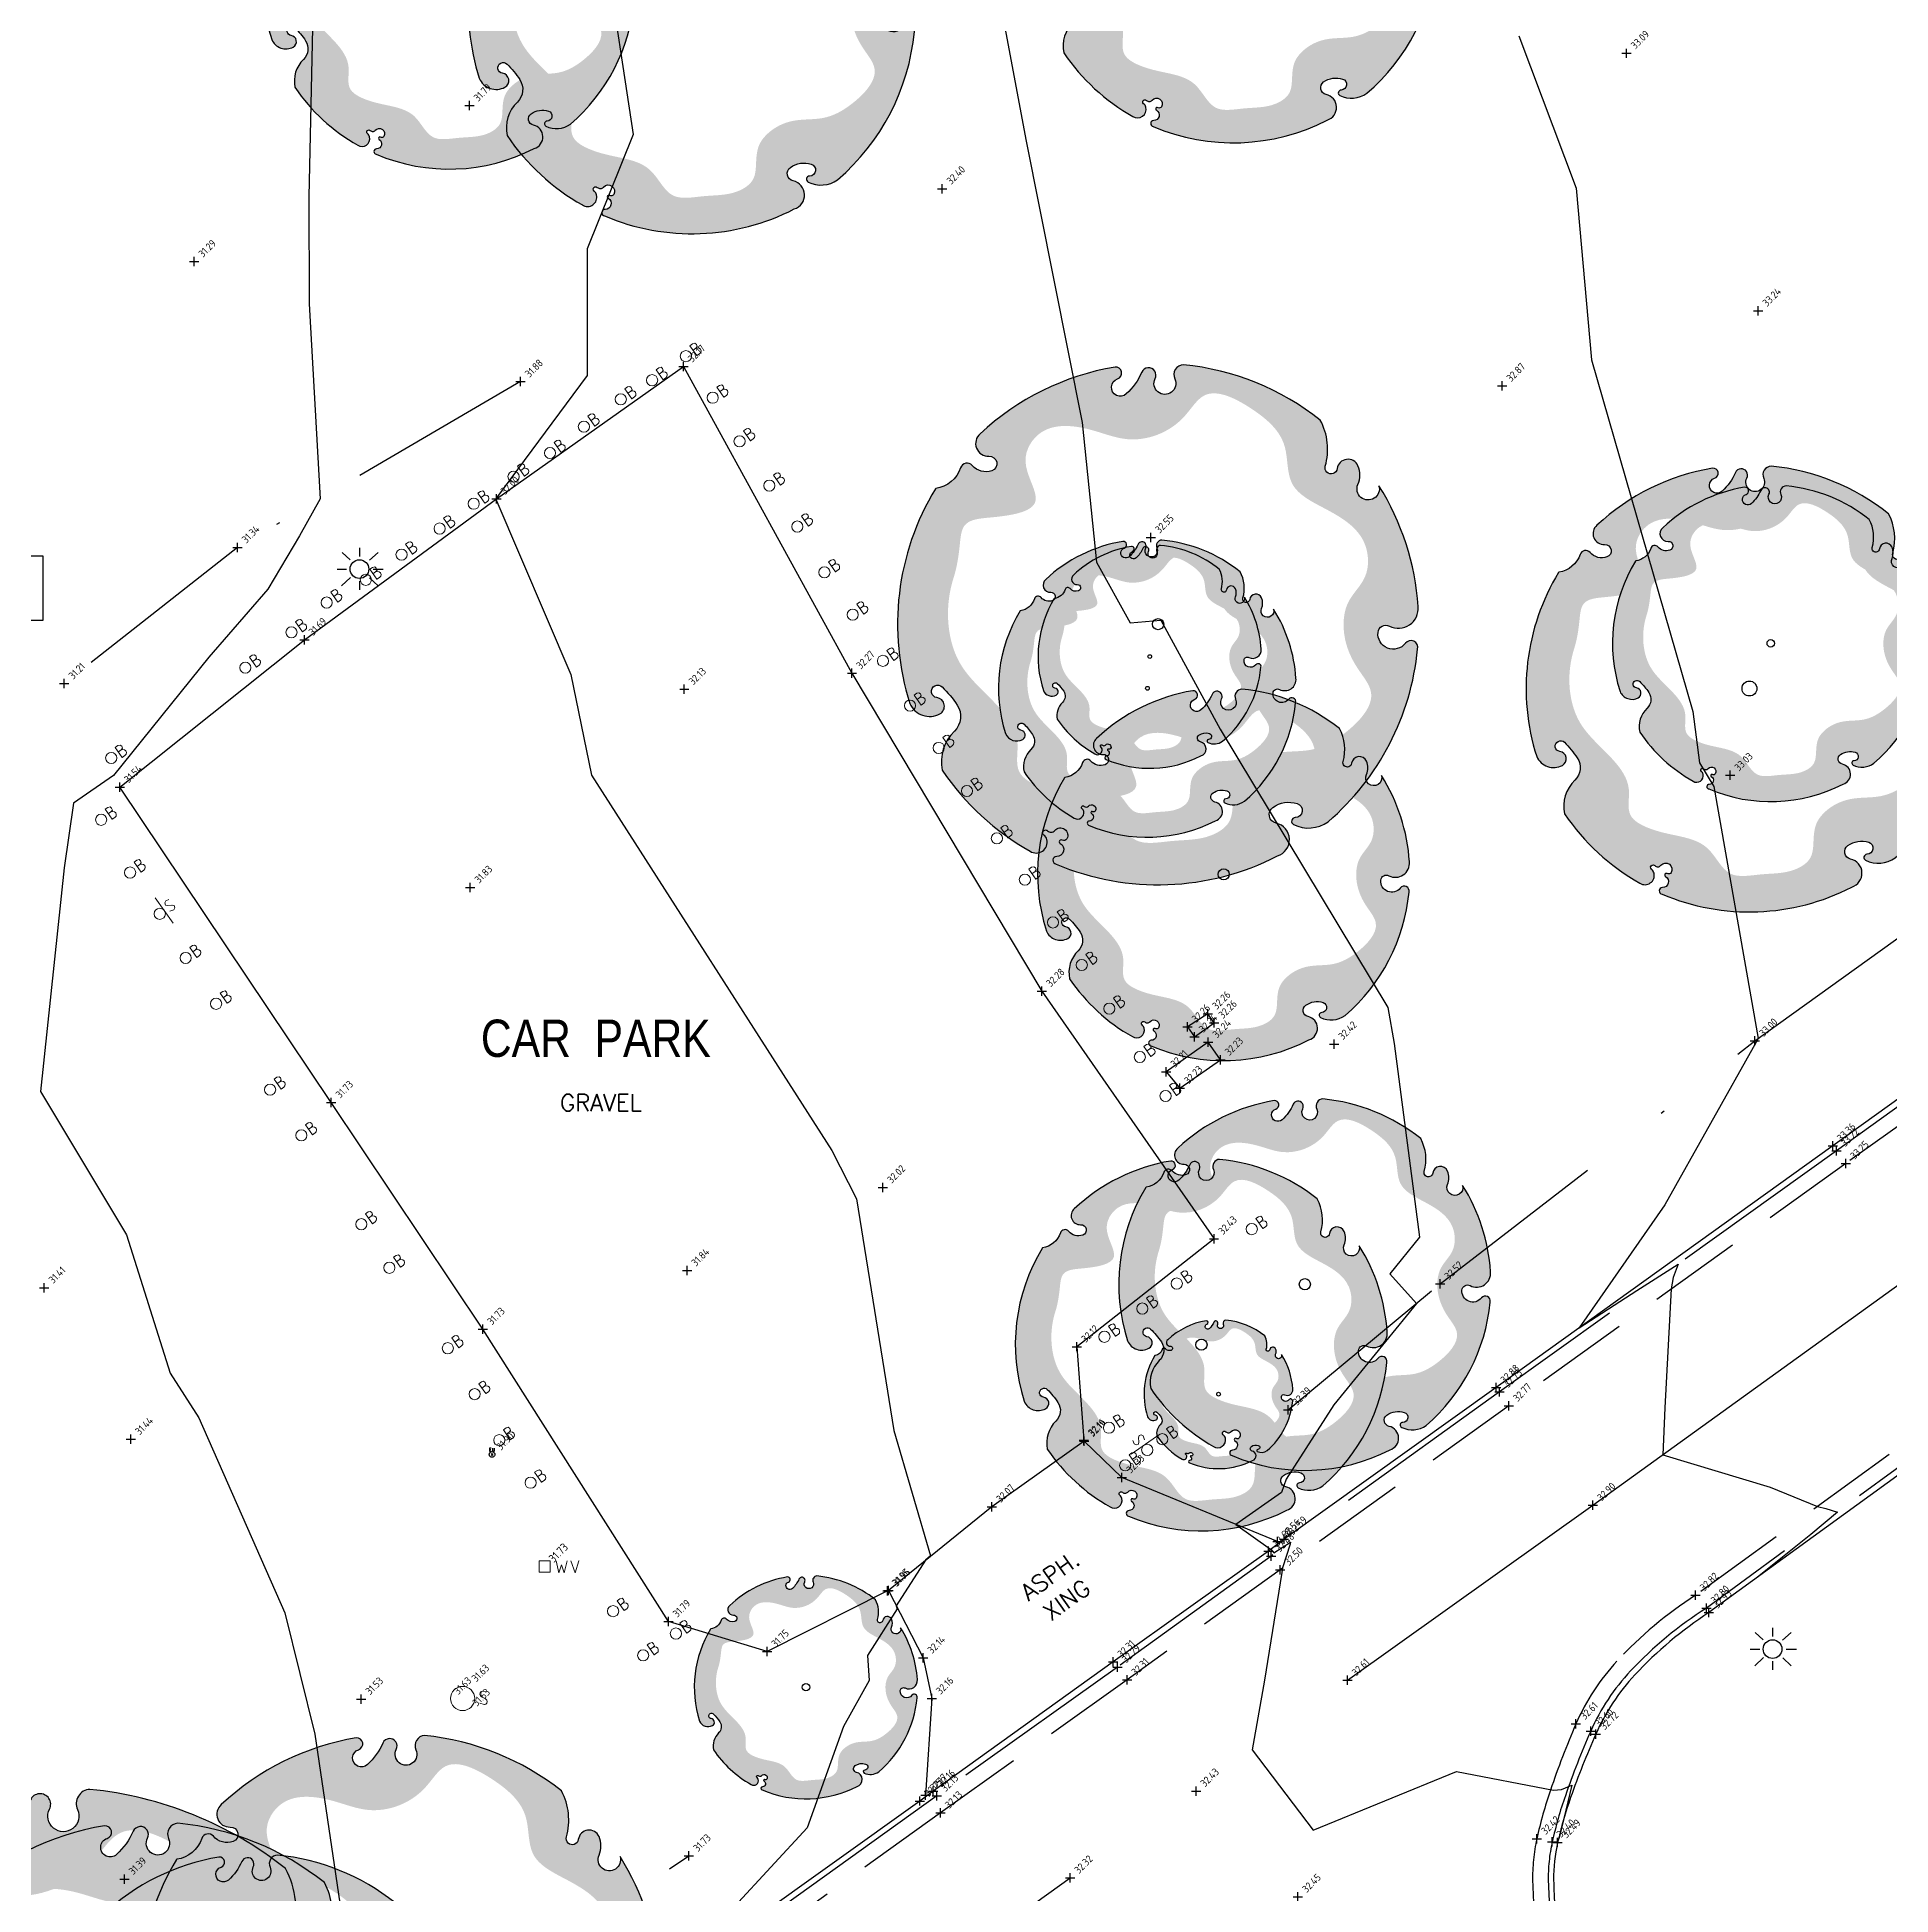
# Model space of a CAD drawing. Header units: metres. Extents: x 245957 to 247358, y 7418632 to 7419642.
# Drawn here: x 246671.4 to 246721.19, y 7418806.32 to 7418856.21 of the extents above; entities that cross this region are included whole.
import ezdxf
from ezdxf.enums import TextEntityAlignment as Align

# ---------------------------------------------------------------- set-up
doc = ezdxf.new("R2010")
doc.units = ezdxf.units.M
for name, pattern in [('DASHDOT', [10, 5, -2.5, 0, -2.5]), ('DASHED', [0.75, 0.5, -0.25]), ('HIDDEN', [0.375, 0.25, -0.125])]:
    doc.linetypes.add(name, pattern=pattern)
for name, color, linetype in [('-TEXT', 7, 'Continuous'), ('017_NAIL-L', 8, 'Continuous'), ('103_TOE_OF_BATTER', 37, 'DASHDOT'), ('103_TOE_OF_BATTER-L', 37, 'DASHDOT'), ('103_TOE_OF_BATTER-S', 37, 'DASHDOT'), ('104_EXISTING_SURFACE-L', 35, 'Continuous'), ('104_EXISTING_SURFACE-S', 35, 'Continuous'), ('201_SINGLE_TREE-H', 63, 'Continuous'), ('201_SINGLE_TREE-S', 96, 'Continuous'), ('403_EDGE_OF_BITUMEN', 8, 'Continuous'), ('403_EDGE_OF_BITUMEN-L', 8, 'Continuous'), ('403_EDGE_OF_BITUMEN-S', 8, 'Continuous'), ('405_EDGE_FORMATION', 33, 'Continuous'), ('405_EDGE_FORMATION-L', 33, 'Continuous'), ('405_EDGE_FORMATION-S', 33, 'Continuous'), ('408_BACK_OF_KERB', 10, 'Continuous'), ('408_BACK_OF_KERB-L', 10, 'Continuous'), ('408_BACK_OF_KERB-S', 10, 'Continuous'), ('418_LANE_LINE_SOLID', 53, 'Continuous'), ('418_LANE_LINE_SOLID-L', 53, 'Continuous'), ('418_LANE_LINE_SOLID-S', 53, 'Continuous'), ('EX-BOLLARD_(SLS)', 89, 'Continuous'), ('EX-TRAFFIC_SIGN_(SLS)', 89, 'Continuous'), ('EX-UG STORMWATER (DBYD)', 15, 'DRAINAGE_LINE'), ('Surface_Contours_Major', 4, 'Continuous'), ('Surface_Contours_Minor', 253, 'Continuous')]:
    doc.layers.add(name, color=color, linetype=linetype)
for name, color, linetype, true_color in [('406_LIP_OF_KERB', 7, 'HIDDEN', 0xff4100), ('406_LIP_OF_KERB-L', 7, 'HIDDEN', 0xff4100), ('406_LIP_OF_KERB-S', 7, 'HIDDEN', 0xff4100), ('407_INVERT_OF_KERB', 7, 'DASHED', 0xff4100), ('407_INVERT_OF_KERB-L', 7, 'DASHED', 0xff4100), ('407_INVERT_OF_KERB-S', 7, 'DASHED', 0xff4100), ('715_ELEC_UNCLASSIFY-L', 7, 'Continuous', 0xffa500), ('715_ELEC_UNCLASSIFY-S', 7, 'Continuous', 0xffa500), ('741_SEWER_PIT-L', 7, 'Continuous', 0xfffd66), ('751_WATER_STOP_VALVE-L', 7, 'Continuous', 0x0041ff), ('762_UNCLASSIFIED_PIT', 7, 'Continuous', 0xff64ac), ('762_UNCLASSIFIED_PIT-L', 7, 'Continuous', 0xff64ac), ('762_UNCLASSIFIED_PIT-S', 7, 'Continuous', 0xff64ac), ('EX-LIGHT_(SLS)', 7, 'Continuous', 0xffa500), ('EX-SEWER_PIT_(SLS)', 7, 'Continuous', 0xfffd66), ('EX-WATER_VALVE_(SLS)', 7, 'Continuous', 0x0041ff)]:
    doc.layers.add(name, color=color, linetype=linetype, true_color=true_color)
doc.styles.add('BOLD', font='ARIALN.TTF')
doc.styles.add('ISO', font='iso.shx')
doc.styles.add('ISO2.5', font='isocp.shx', dxfattribs={"height": 2.5})
doc.styles.get("Standard").update_dxf_attribs({"font": 'SIMPLEX.shx'})
doc.linetypes.add('DRAINAGE_LINE', pattern='A,3,-0.2,["D",Standard,S=0.18,R=0,X=-0.1,Y=-0.09],-0.1', length=3.3)

# ---------------------------------------------------------------- blocks, each defined once
blk = doc.blocks.new('SP')
at = {"color": 0, "linetype": 'Continuous', "lineweight": 13}
for p, q in [((0.15, 0.423), (0.15, -0.406)), ((0.28, 0.165), (0.263, 0.104)), ((0.263, 0.104), (0.302, 0.059)), ((0.335, 0.192), (0.28, 0.165)), ((0.302, 0.059), (0.401, 0.004)), ((0.424, 0.176), (0.335, 0.192)), ((0.401, 0.004), (0.407, 0.004)), ((0.44, -0.04), (0.401, 0.004)), ((0.401, 0.004), (0.407, 0.004)), ((0.263, -0.096), (0.368, -0.129)), ((0.368, -0.129), (0.424, -0.101)), ((0.368, -0.129), (0.374, -0.129)), ((0.424, -0.101), (0.44, -0.04))]:
    blk.add_line(p, q, dxfattribs=at)
blk.add_circle((0, 0), 0.15, dxfattribs=at)
blk = doc.blocks.new('BOLR')
at = {"color": 0, "linetype": 'Continuous', "lineweight": 13}
for p, q in [((0.339, 0.168), (0.251, 0.168)), ((0.251, 0.168), (0.251, -0.159)), ((0.339, 0.024), (0.251, 0.024)), ((0.251, 0.024), (0.256, 0.024)), ((0.395, 0.146), (0.339, 0.168)), ((0.339, 0.024), (0.395, 0.04)), ((0.384, 0.007), (0.339, 0.024)), ((0.417, -0.026), (0.384, 0.007)), ((0.411, 0.096), (0.395, 0.146)), ((0.395, 0.04), (0.411, 0.096)), ((0.251, -0.159), (0.339, -0.159)), ((0.251, -0.159), (0.256, -0.159)), ((0.339, -0.159), (0.384, -0.148)), ((0.384, -0.148), (0.417, -0.115)), ((0.433, -0.07), (0.417, -0.026)), ((0.417, -0.115), (0.433, -0.07))]:
    blk.add_line(p, q, dxfattribs=at)
blk.add_circle((0, 0), 0.15, dxfattribs=at)
blk = doc.blocks.new('715_1')
at = {"color": 0, "linetype": 'Continuous'}
for p, q in [((-0.3, 0), (-0.29, 0.08)), ((-0.29, -0.08), (-0.3, 0)), ((-0.29, 0.08), (-0.26, 0.15)), ((-0.142, 0.5), (-0.262, 0.5)), ((-0.26, 0.15), (-0.2, 0.22)), ((-0.1, 0.66), (-0.258, 0.658)), ((-0.258, 0.658), (-0.258, 0.34)), ((-0.258, 0.34), (-0.1, 0.34)), ((-0.2, 0.22), (-0.15, 0.26)), ((-0.15, 0.26), (-0.08, 0.29)), ((-0.1, 0.1), (0, 0)), ((-0.1, -0.1), (0, 0)), ((-0.08, 0.29), (0, 0.3)), ((0, 0.3), (0.08, 0.29)), ((0, 0), (0.1, 0.1)), ((0, 0), (0.1, -0.1)), ((0.06, 0.66), (0.06, 0.38)), ((0.06, 0.38), (0.1, 0.34)), ((0.08, 0.29), (0.15, 0.26)), ((0.1, 0.34), (0.22, 0.34)), ((0.15, 0.26), (0.2, 0.22)), ((0.2, 0.22), (0.26, 0.15)), ((0.22, 0.34), (0.26, 0.38)), ((0.26, 0.38), (0.26, 0.66)), ((0.26, 0.15), (0.29, 0.08)), ((0.29, 0.08), (0.3, 0)), ((0.3, 0), (0.29, -0.08)), ((-0.26, -0.15), (-0.29, -0.08)), ((-0.2, -0.22), (-0.26, -0.15)), ((-0.15, -0.26), (-0.2, -0.22)), ((-0.08, -0.29), (-0.15, -0.26)), ((0, -0.3), (-0.08, -0.29)), ((0.08, -0.29), (0, -0.3)), ((0.15, -0.26), (0.08, -0.29)), ((0.2, -0.22), (0.15, -0.26)), ((0.26, -0.15), (0.2, -0.22)), ((0.29, -0.08), (0.26, -0.15))]:
    blk.add_line(p, q, dxfattribs=at)
blk = doc.blocks.new('CROSS')
at = {"color": 0, "linetype": 'Continuous'}
for p, q in [((-0.5, 0), (0.5, 0)), ((0, -0.5), (0, 0.5))]:
    blk.add_line(p, q, dxfattribs=at)
blk = doc.blocks.new('201T')
at = {"layer": '201_SINGLE_TREE-S'}
blk.add_circle((0, 0), 0.5, dxfattribs=at)
blk = doc.blocks.new('201C')
at = {"layer": '201_SINGLE_TREE-H', "transparency": 33554534}
h = blk.add_hatch(color=256, dxfattribs=at)
h.paths.add_polyline_path([(-0.3717, -0.3344, 0.222926), (0.0196, -0.4996, 0.770799), (0.0439, -0.4417, -0.650302), (0.0511, -0.4116, -0.234737), (0.0964, -0.4247, -0.847312), (0.0816, -0.4475, 0.78443), (0.0732, -0.4583, 0.276934), (0.1352, -0.4813, 0.193599), (0.4309, -0.2536, 0.800435), (0.4144, -0.2337, -0.75216), (0.3757, -0.1925, -0.528914), (0.4006, -0.1909, 0.594112), (0.4663, -0.1804, 0.123805), (0.4962, 0.0616, -1.41759), (0.4607, 0.0811, 0.206906), (0.4758, 0.1133, 0.759729), (0.4374, 0.1252, -1.073307), (0.4187, 0.1392, 0.194379), (0.4474, 0.2231, 0.144612), (0.2544, 0.4304, 0.53339), (0.2277, 0.4128, -1.592592), (0.1939, 0.4293, 1.030038), (0.1758, 0.4513, -0.10361), (0.1314, 0.4262, -1.238487), (0.1282, 0.4593, 0.884725), (0.1336, 0.4818, 0.147549), (-0.1551, 0.4753, 0.71725), (-0.1579, 0.4291, -0.864032), (-0.1646, 0.4015, -0.310704), (-0.1946, 0.4266, 0.58143), (-0.2167, 0.4321, -0.281558), (-0.2766, 0.4162), (-0.2775, 0.4159, 0.217121), (-0.4959, 0.0634), (-0.4959, 0.0634, 0.440011), (-0.4522, 0.021, 0.723973), (-0.4442, 0.0516, -1.384648), (-0.4262, 0.0659, -0.051107), (-0.4149, 0.0223, -0.361502), (-0.441, -0.0208, 0.256822), (-0.4937, -0.0791, 0.116166), (-0.4065, -0.2911, 0.67803), (-0.3682, -0.2843, 0.170035), (-0.3696, -0.274, -1.054701), (-0.3596, -0.2696, 0.431903), (-0.3468, -0.2749, -0.910728), (-0.3329, -0.2993, -0.42046), (-0.3418, -0.2976, 1.007885), (-0.3479, -0.3018, -0.766634), (-0.3646, -0.3216, 0.938602), (-0.3717, -0.3344)])
edge = h.paths.add_edge_path(flags=16)
edge.add_spline(control_points=[(-0.3177, 0.2468), (-0.303, 0.2628), (-0.2856, 0.2893), (-0.256, 0.3411), (-0.1928, 0.3155), (-0.0921, 0.286), (-0.1162, 0.3941), (-0.0359, 0.4462), (0.0392, 0.3985), (0.1028, 0.3299), (0.1957, 0.3214), (0.2784, 0.3804), (0.3442, 0.2961), (0.3785, 0.2147), (0.3303, 0.1307), (0.3915, 0.0592), (0.4378, -0.0139), (0.4055, -0.0919), (0.3459, -0.1091), (0.3102, -0.1666), (0.3057, -0.2282), (0.3286, -0.3091), (0.2408, -0.3447), (0.1647, -0.3496), (0.103, -0.3142), (0.0463, -0.3153), (0.0047, -0.3356), (-0.0139, -0.3682), (-0.0327, -0.4069), (-0.0927, -0.4151), (-0.1463, -0.3868), (-0.23, -0.3665), (-0.2245, -0.2773), (-0.2864, -0.2294), (-0.3344, -0.1941), (-0.3737, -0.1409), (-0.3276, -0.0866), (-0.344, -0.0009), (-0.3866, 0.0828), (-0.3665, 0.1796), (-0.3359, 0.2271), (-0.3177, 0.2468)], knot_values=[0, 0, 0, 0, 0.064972, 0.101243, 0.15652, 0.245586, 0.324463, 0.387907, 0.486094, 0.554514, 0.671826, 0.728629, 0.823661, 0.919885, 0.989953, 1.075257, 1.171704, 1.23593, 1.293575, 1.346478, 1.426142, 1.479146, 1.570817, 1.644481, 1.712561, 1.774901, 1.807, 1.846291, 1.885582, 1.928182, 2.007036, 2.074591, 2.151638, 2.226455, 2.293426, 2.340744, 2.397548, 2.47317, 2.587294, 2.673595, 2.754259, 2.754259, 2.754259, 2.754259], degree=3, periodic=0)
at = {"layer": '201_SINGLE_TREE-S'}
blk.add_lwpolyline([(-0.3717, -0.3344, 0.222926), (0.0196, -0.4996, 0.770799), (0.0439, -0.4417, -0.650302), (0.0511, -0.4116, -0.234737), (0.0964, -0.4247, -0.847312), (0.0816, -0.4475, 0.78443), (0.0732, -0.4583, 0.276934), (0.1352, -0.4813, 0.193599), (0.4309, -0.2536, 0.800435), (0.4144, -0.2337, -0.75216), (0.3757, -0.1925, -0.528914), (0.4006, -0.1909, 0.594112), (0.4663, -0.1804, 0.123805), (0.4962, 0.0616, -1.41759), (0.4607, 0.0811, 0.206906), (0.4758, 0.1133, 0.759729), (0.4374, 0.1252, -1.073307), (0.4187, 0.1392, 0.194379), (0.4474, 0.2231, 0.144612), (0.2544, 0.4304, 0.53339), (0.2277, 0.4128, -1.592592), (0.1939, 0.4293, 1.030038), (0.1758, 0.4513, -0.10361), (0.1314, 0.4262, -1.238487), (0.1282, 0.4593, 0.884725), (0.1336, 0.4818, 0.147549), (-0.1551, 0.4753, 0.71725), (-0.1579, 0.4291, -0.864032), (-0.1646, 0.4015, -0.310704), (-0.1946, 0.4266, 0.58143), (-0.2167, 0.4321, -0.281558), (-0.2766, 0.4162), (-0.2775, 0.4159, 0.217121), (-0.4959, 0.0634), (-0.4959, 0.0634, 0.440011), (-0.4522, 0.021, 0.723973), (-0.4442, 0.0516, -1.384648), (-0.4262, 0.0659, -0.051107), (-0.4149, 0.0223, -0.361502), (-0.441, -0.0208, 0.256822), (-0.4937, -0.0791, 0.116166), (-0.4065, -0.2911, 0.67803), (-0.3682, -0.2843, 0.170035), (-0.3696, -0.274, -1.054701), (-0.3596, -0.2696, 0.431903), (-0.3468, -0.2749, -0.910728), (-0.3329, -0.2993, -0.42046), (-0.3418, -0.2976, 1.007885), (-0.3479, -0.3018, -0.766634), (-0.3646, -0.3216, 0.938602), (-0.3717, -0.3344)], format="xyb", dxfattribs=at)
blk = doc.blocks.new('WV')
at = {"color": 0, "linetype": 'Continuous', "lineweight": 13}
for p, q in [((-0.15, -0.15), (-0.15, 0.15)), ((-0.15, 0.15), (0.15, 0.15)), ((0.15, 0.15), (0.15, -0.15)), ((0.313, 0.154), (0.385, -0.167)), ((0.385, -0.167), (0.457, 0.049)), ((0.457, 0.049), (0.529, -0.167)), ((0.529, -0.167), (0.601, 0.154)), ((0.601, 0.154), (0.607, 0.154)), ((0.707, 0.154), (0.817, -0.167)), ((0.817, -0.167), (0.923, 0.154)), ((0.923, 0.154), (0.928, 0.154)), ((0.15, -0.15), (-0.15, -0.15))]:
    blk.add_line(p, q, dxfattribs=at)
blk = doc.blocks.new('SEWA')
at = {"color": 0, "linetype": 'Continuous', "lineweight": 13}
for p, q in [((0.471, 0.153), (0.46, 0.114)), ((0.46, 0.114), (0.477, 0.07)), ((0.499, 0.186), (0.471, 0.153)), ((0.477, 0.07), (0.504, 0.042)), ((0.543, 0.197), (0.499, 0.186)), ((0.504, 0.042), (0.615, -0.013)), ((0.643, 0.175), (0.543, 0.197)), ((0.46, -0.124), (0.582, -0.163)), ((0.582, -0.163), (0.621, -0.152)), ((0.582, -0.163), (0.587, -0.163)), ((0.615, -0.013), (0.621, -0.013)), ((0.648, -0.041), (0.615, -0.013)), ((0.615, -0.013), (0.621, -0.013)), ((0.621, -0.152), (0.654, -0.124)), ((0.659, -0.08), (0.648, -0.041)), ((0.654, -0.124), (0.659, -0.08))]:
    blk.add_line(p, q, dxfattribs=at)
blk.add_circle((0, 0), 0.325, dxfattribs=at)
blk = doc.blocks.new('GR')
at = {"layer": '-TEXT'}
blk.add_text('GRAVEL', height=0.45, dxfattribs=at).set_placement((0.042, -0.219), align=Align.CENTER)
blk = doc.blocks.new('AX')
at = {"layer": '-TEXT'}
for s, p in [('ASPH.', (-0.01, 0.119)), ('XING', (-0.031, -0.672))]:
    blk.add_text(s, height=0.45, dxfattribs=at).set_placement(p, align=Align.CENTER)
blk = doc.blocks.new('1221')
at = {"layer": 'EX-LIGHT_(SLS)'}
for p, q in [((246717.545, 7418813.371), (246717.762, 7418813.171)), ((246718.013, 7418813.493), (246718.013, 7418813.259)), ((246718.512, 7418813.371), (246718.283, 7418813.162)), ((246717.413, 7418812.924), (246717.667, 7418812.924)), ((246717.773, 7418812.695), (246717.535, 7418812.476)), ((246718.285, 7418812.687), (246718.512, 7418812.476)), ((246718.379, 7418812.924), (246718.654, 7418812.924)), ((246718.013, 7418812.599), (246718.013, 7418812.365))]:
    blk.add_line(p, q, dxfattribs=at)
blk.add_circle((246718.013, 7418812.924), 0.25, dxfattribs=at)

msp = doc.modelspace()

# ---------------------------------------------------------------- linework, layer by layer
at = {"layer": '103_TOE_OF_BATTER'}
for points in [[(246705.005, 7418819.352), (246709.084, 7418822.734), (246717.539, 7418829.261), (246725.78, 7418835.175), (246735.382, 7418841.841), (246743.767, 7418847.613), (246752.213, 7418853.734), (246759.796, 7418859.061), (246768.242, 7418865.278), (246772.377, 7418868.506)], [(246684.388, 7418846.964), (246676.782, 7418842.509), (246672.132, 7418838.856)], [(246551.232, 7418711.778), (246559.03, 7418716.094), (246567.908, 7418722.08), (246576.661, 7418728.452), (246585.422, 7418734.498), (246593.946, 7418740.59), (246597.434, 7418742.946), (246601.287, 7418745.471), (246607.841, 7418750.535), (246615.992, 7418756.199), (246625.601, 7418763.246), (246634.223, 7418769.149), (246642.945, 7418775.443), (246651.209, 7418781.527), (246661.762, 7418788.969), (246662.068, 7418789.398), (246662.464, 7418789.66), (246670.725, 7418795.494), (246679.955, 7418801.462), (246688.91, 7418807.373)]]:
    msp.add_lwpolyline(points, dxfattribs=at)
at = {"layer": '403_EDGE_OF_BITUMEN'}
for p, q in [((246699.521, 7418818.507), (246697.046, 7418816.749)), ((246700.536, 7418817.533), (246699.521, 7418818.507)), ((246704.718, 7418815.811), (246700.536, 7418817.533)), ((246697.046, 7418816.749), (246694.265, 7418814.499)), ((246694.265, 7418814.499), (246695.2, 7418812.689)), ((246695.2, 7418812.689), (246695.429, 7418811.594)), ((246695.429, 7418811.594), (246695.262, 7418808.998))]:
    msp.add_line(p, q, dxfattribs=at)
at = {"layer": '405_EDGE_FORMATION'}
for p, q in [((246683.738, 7418843.817), (246688.763, 7418847.369)), ((246688.763, 7418847.369), (246693.288, 7418839.131)), ((246678.581, 7418840.03), (246683.738, 7418843.817)), ((246673.622, 7418836.072), (246678.581, 7418840.03)), ((246693.288, 7418839.131), (246698.385, 7418830.595)), ((246679.303, 7418827.605), (246673.622, 7418836.072)), ((246698.385, 7418830.595), (246703.011, 7418823.94)), ((246683.377, 7418821.515), (246679.303, 7418827.605)), ((246703.011, 7418823.94), (246699.33, 7418821.046)), ((246688.358, 7418813.665), (246683.377, 7418821.515)), ((246699.33, 7418821.046), (246699.511, 7418818.533)), ((246694.239, 7418814.492), (246691.006, 7418812.861)), ((246691.006, 7418812.861), (246688.358, 7418813.665))]:
    msp.add_line(p, q, dxfattribs=at)
at = {"layer": '406_LIP_OF_KERB', "ltscale": 10}
for p, q in [((246728.229, 7418831.856), (246719.981, 7418825.964)), ((246719.981, 7418825.964), (246710.927, 7418819.458)), ((246724.177, 7418820.353), (246715.943, 7418814.369)), ((246710.927, 7418819.458), (246704.787, 7418815.056)), ((246704.787, 7418815.056), (246700.678, 7418812.101)), ((246700.678, 7418812.101), (246695.667, 7418808.529)), ((246695.667, 7418808.529), (246690.871, 7418805.083))]:
    msp.add_line(p, q, dxfattribs=at)
msp.add_lwpolyline([(246715.943, 7418814.369, 0.062394), (246713.834, 7418812.603, 0.085564), (246712.733, 7418810.917, 0.019818), (246712.047, 7418809.137, 0.027907), (246711.682, 7418807.831, 0.059412), (246711.569, 7418806.693, 0.040384), (246711.739, 7418805.021)], format="xyb", dxfattribs=at)
at = {"layer": '407_INVERT_OF_KERB', "ltscale": 10}
for p, q in [((246727.956, 7418832.207), (246719.731, 7418826.309)), ((246719.731, 7418826.309), (246710.678, 7418819.833)), ((246710.678, 7418819.833), (246704.547, 7418815.422)), ((246724.386, 7418819.995), (246716.236, 7418814.028)), ((246704.547, 7418815.422), (246700.42, 7418812.44)), ((246700.42, 7418812.44), (246695.564, 7418808.981)), ((246695.564, 7418808.981), (246690.633, 7418805.441))]:
    msp.add_line(p, q, dxfattribs=at)
msp.add_lwpolyline([(246716.236, 7418814.028, 0.062094), (246714.2, 7418812.338, 0.084936), (246713.129, 7418810.72, 0.020046), (246712.447, 7418808.988, 0.028971), (246712.095, 7418807.748, 0.059823), (246711.989, 7418806.691, 0.040307), (246712.147, 7418805.126)], format="xyb", dxfattribs=at)
at = {"layer": '408_BACK_OF_KERB'}
for p, q in [((246727.873, 7418832.341), (246719.628, 7418826.442)), ((246719.628, 7418826.442), (246710.589, 7418819.948)), ((246710.589, 7418819.948), (246704.891, 7418815.878)), ((246724.485, 7418819.842), (246716.303, 7418813.905)), ((246704.891, 7418815.878), (246704.475, 7418815.558)), ((246704.475, 7418815.558), (246700.302, 7418812.586)), ((246700.302, 7418812.586), (246695.47, 7418809.11)), ((246695.113, 7418808.845), (246690.53, 7418805.563)), ((246695.47, 7418809.11), (246695.113, 7418808.845))]:
    msp.add_line(p, q, dxfattribs=at)
msp.add_lwpolyline([(246716.303, 7418813.905, 0.060822), (246714.315, 7418812.232, 0.083279), (246713.267, 7418810.643, 0.01949), (246712.589, 7418808.936, 0.028652), (246712.241, 7418807.735, 0.059444), (246712.133, 7418806.722, 0.039655), (246712.274, 7418805.204)], format="xyb", dxfattribs=at)
at = {"layer": '418_LANE_LINE_SOLID'}
for p, q in [((246713.186, 7418816.788), (246721.99, 7418823.133)), ((246706.594, 7418812.087), (246713.186, 7418816.788)), ((246692.707, 7418802.157), (246699.144, 7418806.781))]:
    msp.add_line(p, q, dxfattribs=at)
at = {"layer": '762_UNCLASSIFIED_PIT'}
for p, q in [((246702.846, 7418829.988), (246702.3, 7418829.639)), ((246702.3, 7418829.639), (246702.489, 7418829.365)), ((246702.489, 7418829.365), (246703.015, 7418829.746)), ((246703.015, 7418829.746), (246702.846, 7418829.988)), ((246702.855, 7418829.221), (246701.729, 7418828.431)), ((246703.185, 7418828.753), (246702.855, 7418829.221)), ((246702.094, 7418827.988), (246703.185, 7418828.753)), ((246701.729, 7418828.431), (246702.094, 7418827.988))]:
    msp.add_line(p, q, dxfattribs=at)
at = {"layer": 'EX-UG STORMWATER (DBYD)', "linetype": 'Continuous', "flags": 128}
msp.add_lwpolyline([(246665.038, 7418840.545), (246665.038, 7418842.283), (246671.557, 7418842.287), (246671.557, 7418840.548)], close=True, dxfattribs=at)
at = {"layer": 'Surface_Contours_Major'}
for points, elevation in [([(246686.671, 7418858.494), (246687.409, 7418853.602), (246686.172, 7418850.525), (246686.174, 7418847.13), (246683.744, 7418843.845), (246683.727, 7418843.816), (246683.721, 7418843.805), (246685.737, 7418839.099), (246686.293, 7418836.394), (246692.748, 7418826.313), (246693.407, 7418825.019), (246694.411, 7418818.791), (246695.4, 7418815.426), (246695.266, 7418815.309), (246694.479, 7418814.087), (246694.5, 7418814.006), (246693.705, 7418812.751), (246693.746, 7418812.077), (246693.064, 7418810.85), (246692.085, 7418808.127), (246690.132, 7418806.009)], 32), ([(246711.2, 7418856.251), (246712.736, 7418852.159), (246713.148, 7418847.552), (246715.87, 7418838.102), (246716.052, 7418836.727), (246716.433, 7418836.093), (246717.429, 7418830.442), (246717.626, 7418829.323), (246717.568, 7418829.223), (246715.12, 7418824.857), (246712.82, 7418821.551), (246714.365, 7418822.556), (246715.473, 7418823.263), (246715.344, 7418822.908), (246715.293, 7418822.596), (246715.121, 7418819.401), (246715.063, 7418818.141), (246717.95, 7418817.277), (246719.222, 7418816.752), (246719.443, 7418816.702), (246719.753, 7418816.603), (246719.04, 7418816.004), (246717.608, 7418814.852)], 33)]:
    msp.add_lwpolyline(points, dxfattribs=dict(at, elevation=elevation))
at = {"layer": 'Surface_Contours_Minor'}
for points, elevation in [([(246678.872, 7418859.757), (246678.704, 7418851.934), (246678.709, 7418849.052), (246679.008, 7418843.813), (246678.446, 7418842.823), (246677.597, 7418841.387), (246676.014, 7418839.563), (246673.456, 7418836.384), (246672.382, 7418835.641), (246672.13, 7418833.903), (246671.493, 7418827.899), (246673.799, 7418824.051), (246674.977, 7418820.339), (246675.745, 7418819.132), (246678.053, 7418813.899), (246678.861, 7418810.637), (246679.98, 7418803.072)], 31.5), ([(246697.083, 7418858.159), (246697.954, 7418853.469), (246699.468, 7418845.867), (246699.856, 7418842.118), (246700.763, 7418840.489), (246701.58, 7418840.555), (246703.176, 7418837.632), (246707.677, 7418830.152), (246707.847, 7418829.187), (246708.528, 7418823.991), (246707.736, 7418823.002), (246708.446, 7418822.205), (246706.232, 7418819.483), (246704.945, 7418817.492), (246704.826, 7418817.134), (246703.594, 7418816.275), (246704.525, 7418815.61), (246704.538, 7418815.606), (246704.616, 7418815.513), (246705.069, 7418815.798), (246705.056, 7418815.744), (246704.855, 7418815.105), (246704.834, 7418814.981), (246704.366, 7418812.093), (246704.038, 7418810.216), (246705.674, 7418808.065), (246709.526, 7418809.636), (246712.126, 7418809.134), (246712.344, 7418809.152), (246712.625, 7418809.271), (246712.289, 7418807.896), (246712.267, 7418807.807)], 32.5)]:
    msp.add_lwpolyline(points, dxfattribs=dict(at, elevation=elevation))

# ---------------------------------------------------------------- block references
at = {"layer": '-TEXT'}
msp.add_blockref('GR', (246686.506, 7418827.592), dxfattribs=at)
at = {"layer": '-TEXT', "rotation": 35.73668210161751}
msp.add_blockref('AX', (246698.817, 7418814.626), dxfattribs=at)
at = {"layer": '017_NAIL-L', "color": 1}
for p in [(-37.954, 29.004), (0, 0)]:
    msp.add_blockref('1221', p, dxfattribs=at)
at = {"layer": '103_TOE_OF_BATTER-S', "xscale": 0.25, "yscale": 0.25, "zscale": 0.25}
for p in [(246684.388, 7418846.964), (246676.782, 7418842.509), (246672.132, 7418838.856), (246717.539, 7418829.261), (246709.084, 7418822.734), (246705.005, 7418819.352), (246688.91, 7418807.373)]:
    msp.add_blockref('CROSS', p, dxfattribs=at)
at = {"layer": '104_EXISTING_SURFACE-S', "xscale": 0.25, "yscale": 0.25, "zscale": 0.25}
for p in [(246714.088, 7418855.779), (246683.011, 7418854.374), (246695.714, 7418852.142), (246675.62, 7418850.187), (246717.626, 7418848.867), (246710.752, 7418846.848), (246701.313, 7418842.78), (246688.785, 7418838.702), (246716.871, 7418836.39), (246683.036, 7418833.378), (246706.235, 7418829.174), (246694.114, 7418825.318), (246688.858, 7418823.093), (246671.595, 7418822.628), (246673.918, 7418818.562), (246680.106, 7418811.583), (246702.529, 7418809.111), (246673.745, 7418806.75)]:
    msp.add_blockref('CROSS', p, dxfattribs=at)
at = {"layer": '201_SINGLE_TREE-S', "rotation": 25}
for name, p, xscale, yscale, zscale in [('201C', (246703.531, 7418858.875), 11, 11, 11), ('201C', (246688.992, 7418856.934), 12, 12, 12), ('201C', (246682.467, 7418857.669), 10, 10, 10), ('201C', (246701.51, 7418840.449), 14, 14, 14), ('201C', (246717.392, 7418838.721), 12, 12, 12), ('201C', (246717.964, 7418839.934), 8.5, 8.5, 8.5), ('201C', (246701.222, 7418838.727), 8, 8, 8), ('201C', (246701.286, 7418839.578), 6, 6, 6), ('201T', (246701.51, 7418840.449), 0.3, 0.3, 0.3), ('201C', (246703.272, 7418833.73), 10, 10, 10), ('201T', (246701.286, 7418839.578), 0.1, 0.1, 0.1), ('201T', (246717.964, 7418839.934), 0.2, 0.2, 0.2), ('201T', (246701.222, 7418838.727), 0.1, 0.1, 0.1), ('201T', (246717.392, 7418838.721), 0.4, 0.4, 0.4), ('201T', (246703.272, 7418833.73), 0.3, 0.3, 0.3), ('201C', (246705.451, 7418822.723), 10, 10, 10), ('201C', (246702.674, 7418821.1), 10, 10, 10), ('201T', (246705.451, 7418822.723), 0.3, 0.3, 0.3), ('201C', (246703.133, 7418819.77), 4, 4, 4), ('201T', (246702.674, 7418821.1), 0.3, 0.3, 0.3), ('201T', (246703.133, 7418819.77), 0.1, 0.1, 0.1), ('201C', (246692.052, 7418811.903), 6, 6, 6), ('201C', (246681.129, 7418803.636), 14, 14, 14), ('201C', (246671.849, 7418799.206), 20, 20, 20), ('201T', (246692.052, 7418811.903), 0.2, 0.2, 0.2), ('201C', (246674.453, 7418800.783), 15, 15, 15), ('201C', (246677.276, 7418801.421), 12, 12, 12)]:
    msp.add_blockref(name, p, dxfattribs=dict(at, xscale=xscale, yscale=yscale, zscale=zscale))
at = {"layer": '403_EDGE_OF_BITUMEN-S', "xscale": 0.25, "yscale": 0.25, "zscale": 0.25}
for p in [(246699.521, 7418818.507), (246700.536, 7418817.533), (246697.046, 7418816.749), (246704.718, 7418815.811), (246694.265, 7418814.499), (246695.2, 7418812.689), (246695.429, 7418811.594), (246695.262, 7418808.998)]:
    msp.add_blockref('CROSS', p, dxfattribs=at)
at = {"layer": '405_EDGE_FORMATION-S', "xscale": 0.25, "yscale": 0.25, "zscale": 0.25}
for p in [(246688.763, 7418847.369), (246683.738, 7418843.817), (246678.581, 7418840.03), (246693.288, 7418839.131), (246673.622, 7418836.072), (246698.385, 7418830.595), (246679.303, 7418827.605), (246703.011, 7418823.94), (246683.377, 7418821.515), (246699.33, 7418821.046), (246699.511, 7418818.533), (246694.239, 7418814.492), (246688.358, 7418813.665), (246691.006, 7418812.861)]:
    msp.add_blockref('CROSS', p, dxfattribs=at)
at = {"layer": '406_LIP_OF_KERB-S', "xscale": 0.25, "yscale": 0.25, "zscale": 0.25}
for p in [(246719.981, 7418825.964), (246710.927, 7418819.458), (246704.787, 7418815.056), (246715.943, 7418814.369), (246700.678, 7418812.101), (246712.733, 7418810.917), (246695.667, 7418808.529), (246711.682, 7418807.831)]:
    msp.add_blockref('CROSS', p, dxfattribs=at)
at = {"layer": '407_INVERT_OF_KERB-S', "xscale": 0.25, "yscale": 0.25, "zscale": 0.25}
for p in [(246719.731, 7418826.309), (246710.678, 7418819.833), (246704.547, 7418815.422), (246716.236, 7418814.028), (246700.42, 7418812.44), (246713.129, 7418810.72), (246695.564, 7418808.981), (246712.095, 7418807.748)]:
    msp.add_blockref('CROSS', p, dxfattribs=at)
at = {"layer": '408_BACK_OF_KERB-S', "xscale": 0.25, "yscale": 0.25, "zscale": 0.25}
for p in [(246719.628, 7418826.442), (246710.589, 7418819.948), (246704.475, 7418815.558), (246704.891, 7418815.878), (246716.303, 7418813.905), (246700.302, 7418812.586), (246713.267, 7418810.643), (246695.47, 7418809.11), (246695.113, 7418808.845), (246712.241, 7418807.735)]:
    msp.add_blockref('CROSS', p, dxfattribs=at)
at = {"layer": '418_LANE_LINE_SOLID-S', "xscale": 0.25, "yscale": 0.25, "zscale": 0.25}
for p in [(246713.186, 7418816.788), (246706.594, 7418812.087), (246699.144, 7418806.781), (246705.263, 7418806.272)]:
    msp.add_blockref('CROSS', p, dxfattribs=at)
at = {"layer": '715_ELEC_UNCLASSIFY-S', "xscale": 0.25, "yscale": 0.25, "zscale": 0.25}
msp.add_blockref('715_1', (246683.621, 7418818.153), dxfattribs=at)
at = {"layer": '762_UNCLASSIFIED_PIT-S', "xscale": 0.25, "yscale": 0.25, "zscale": 0.25}
for p in [(246702.3, 7418829.639), (246702.846, 7418829.988), (246703.015, 7418829.746), (246702.489, 7418829.365), (246702.855, 7418829.221), (246703.185, 7418828.753), (246701.729, 7418828.431), (246702.094, 7418827.988)]:
    msp.add_blockref('CROSS', p, dxfattribs=at)
at = {"layer": 'EX-BOLLARD_(SLS)', "rotation": 35}
for p in [(246688.827, 7418847.646), (246687.919, 7418847.001), (246687.079, 7418846.487), (246689.548, 7418846.53), (246686.087, 7418845.754), (246690.269, 7418845.36), (246685.177, 7418845.045), (246684.199, 7418844.411), (246691.067, 7418844.17), (246683.129, 7418843.683), (246682.212, 7418843.016), (246691.82, 7418843.07), (246681.191, 7418842.316), (246692.549, 7418841.84), (246680.231, 7418841.64), (246679.18, 7418841.03), (246678.234, 7418840.231), (246693.308, 7418840.704), (246676.994, 7418839.281), (246694.119, 7418839.464), (246694.847, 7418838.262), (246673.393, 7418836.856), (246695.618, 7418837.125), (246696.375, 7418835.97), (246673.122, 7418835.195), (246697.18, 7418834.697), (246673.9, 7418833.779), (246697.932, 7418833.588), (246698.686, 7418832.438), (246675.392, 7418831.486), (246699.46, 7418831.297), (246676.21, 7418830.254), (246700.2, 7418830.125), (246701.019, 7418828.825), (246677.66, 7418827.948), (246701.71, 7418827.778), (246678.5, 7418826.721), (246680.11, 7418824.334), (246704.026, 7418824.203), (246680.864, 7418823.164), (246702.011, 7418822.741), (246701.086, 7418822.069), (246700.069, 7418821.312), (246682.433, 7418821.004), (246683.154, 7418819.771), (246700.189, 7418818.869), (246683.815, 7418818.535), (246701.622, 7418818.562), (246700.626, 7418817.859), (246684.656, 7418817.392), (246686.872, 7418813.943), (246688.559, 7418813.342), (246687.679, 7418812.756)]:
    msp.add_blockref('BOLR', p, dxfattribs=at)
at = {"layer": 'EX-SEWER_PIT_(SLS)', "lineweight": 30}
msp.add_blockref('SEWA', (246682.83, 7418811.598), dxfattribs=at)
at = {"layer": 'EX-TRAFFIC_SIGN_(SLS)'}
for p, rotation in [((246674.696, 7418832.67), 35), ((246701.217, 7418818.275), 124.8050860184248)]:
    msp.add_blockref('SP', p, dxfattribs=dict(at, rotation=rotation))
at = {"layer": 'EX-WATER_VALVE_(SLS)'}
msp.add_blockref('WV', (246685.033, 7418815.142), dxfattribs=at)

# ---------------------------------------------------------------- texts
at = {"layer": '-TEXT', "style": 'BOLD'}
msp.add_text('CAR  PARK', height=1, dxfattribs=at).set_placement((246686.407, 7418828.829), align=Align.CENTER)
at = {"layer": '103_TOE_OF_BATTER-L', "style": 'ISO2.5'}
for s, p in [('31.88', (246684.556, 7418847.131)), ('31.34', (246676.95, 7418842.677)), ('31.21', (246672.3, 7418839.023)), ('33.00', (246717.706, 7418829.428)), ('32.52', (246709.251, 7418822.901)), ('32.39', (246705.173, 7418819.519)), ('31.73', (246689.077, 7418807.54))]:
    msp.add_text(s, height=0.2, rotation=45, dxfattribs=at).set_placement(p, align=Align.MIDDLE_LEFT)
at = {"layer": '104_EXISTING_SURFACE-L', "style": 'ISO2.5'}
for s, p in [('33.09', (246714.255, 7418855.946)), ('31.79', (246683.178, 7418854.541)), ('32.40', (246695.881, 7418852.31)), ('31.29', (246675.787, 7418850.354)), ('33.24', (246717.793, 7418849.035)), ('32.87', (246710.92, 7418847.015)), ('32.55', (246701.48, 7418842.947)), ('32.13', (246688.953, 7418838.869)), ('33.03', (246717.039, 7418836.557)), ('31.83', (246683.203, 7418833.546)), ('32.42', (246706.402, 7418829.341)), ('32.02', (246694.282, 7418825.486)), ('31.84', (246689.025, 7418823.26)), ('31.41', (246671.763, 7418822.796)), ('31.44', (246674.085, 7418818.729)), ('31.53', (246680.274, 7418811.75)), ('32.43', (246702.697, 7418809.279)), ('31.39', (246673.912, 7418806.918))]:
    msp.add_text(s, height=0.2, rotation=45, dxfattribs=at).set_placement(p, align=Align.MIDDLE_LEFT)
at = {"layer": '403_EDGE_OF_BITUMEN-L', "style": 'ISO2.5'}
for s, p in [('32.19', (246699.688, 7418818.674)), ('32.33', (246700.703, 7418817.701)), ('32.07', (246697.214, 7418816.916)), ('32.56', (246704.886, 7418815.978)), ('31.96', (246694.432, 7418814.667)), ('32.14', (246695.368, 7418812.856)), ('32.16', (246695.596, 7418811.761)), ('32.17', (246695.429, 7418809.165))]:
    msp.add_text(s, height=0.2, rotation=45, dxfattribs=at).set_placement(p, align=Align.MIDDLE_LEFT)
at = {"layer": '405_EDGE_FORMATION-L', "style": 'ISO2.5'}
for s, p in [('32.17', (246688.93, 7418847.536)), ('32.00', (246683.905, 7418843.985)), ('31.69', (246678.748, 7418840.198)), ('32.27', (246693.455, 7418839.298)), ('31.54', (246673.79, 7418836.239)), ('32.28', (246698.553, 7418830.762)), ('31.73', (246679.47, 7418827.772)), ('32.43', (246703.179, 7418824.108)), ('31.73', (246683.545, 7418821.683)), ('32.12', (246699.497, 7418821.213)), ('32.16', (246699.679, 7418818.7)), ('31.95', (246694.407, 7418814.66)), ('31.79', (246688.525, 7418813.832)), ('31.75', (246691.173, 7418813.029))]:
    msp.add_text(s, height=0.2, rotation=45, dxfattribs=at).set_placement(p, align=Align.MIDDLE_LEFT)
at = {"layer": '406_LIP_OF_KERB-L', "style": 'ISO2.5'}
for s, p in [('33.25', (246720.149, 7418826.132)), ('32.77', (246711.094, 7418819.625)), ('32.50', (246704.955, 7418815.224)), ('32.82', (246716.111, 7418814.536)), ('32.31', (246700.845, 7418812.268)), ('32.61', (246712.901, 7418811.084)), ('32.13', (246695.835, 7418808.697)), ('32.42', (246711.849, 7418807.999))]:
    msp.add_text(s, height=0.2, rotation=45, dxfattribs=at).set_placement(p, align=Align.MIDDLE_LEFT)
at = {"layer": '407_INVERT_OF_KERB-L', "style": 'ISO2.5'}
for s, p in [('33.22', (246719.898, 7418826.476)), ('32.75', (246710.845, 7418820.001)), ('32.48', (246704.714, 7418815.589)), ('32.80', (246716.404, 7418814.195)), ('32.29', (246700.587, 7418812.607)), ('32.60', (246713.296, 7418810.887)), ('32.13', (246695.731, 7418809.148)), ('32.40', (246712.262, 7418807.915))]:
    msp.add_text(s, height=0.2, rotation=45, dxfattribs=at).set_placement(p, align=Align.MIDDLE_LEFT)
at = {"layer": '408_BACK_OF_KERB-L', "style": 'ISO2.5'}
for s, p in [('33.36', (246719.795, 7418826.609)), ('32.88', (246710.756, 7418820.115)), ('32.48', (246704.642, 7418815.725)), ('32.59', (246705.059, 7418816.046)), ('32.93', (246716.47, 7418814.073)), ('32.31', (246700.469, 7418812.754)), ('32.72', (246713.434, 7418810.811)), ('32.16', (246695.637, 7418809.277)), ('32.25', (246695.28, 7418809.012)), ('32.49', (246712.408, 7418807.903))]:
    msp.add_text(s, height=0.2, rotation=45, dxfattribs=at).set_placement(p, align=Align.MIDDLE_LEFT)
at = {"layer": '418_LANE_LINE_SOLID-L', "style": 'ISO2.5'}
for s, p in [('32.90', (246713.353, 7418816.955)), ('32.61', (246706.762, 7418812.255)), ('32.32', (246699.312, 7418806.949)), ('32.45', (246705.43, 7418806.439))]:
    msp.add_text(s, height=0.2, rotation=45, dxfattribs=at).set_placement(p, align=Align.MIDDLE_LEFT)
at = {"layer": '715_ELEC_UNCLASSIFY-L', "style": 'ISO'}
msp.add_text('31.90', height=0.2, rotation=45, dxfattribs=at).set_placement((246683.789, 7418818.32), align=Align.MIDDLE_LEFT)
at = {"layer": '741_SEWER_PIT-L', "style": 'ISO'}
for p in [(246682.644, 7418811.755), (246683.124, 7418812.096), (246683.145, 7418811.444)]:
    msp.add_text('31.63', height=0.2, rotation=45, dxfattribs=at).set_placement(p, align=Align.MIDDLE_LEFT)
at = {"layer": '751_WATER_STOP_VALVE-L', "style": 'ISO2.5'}
msp.add_text('31.73', height=0.22, rotation=45, dxfattribs=at).set_placement((246685.201, 7418815.31), align=Align.MIDDLE_LEFT)
at = {"layer": '762_UNCLASSIFIED_PIT-L', "style": 'ISO2.5'}
for s, p in [('32.26', (246702.467, 7418829.806)), ('32.26', (246703.014, 7418830.156)), ('32.26', (246703.182, 7418829.913)), ('32.24', (246702.656, 7418829.533)), ('32.24', (246703.023, 7418829.389)), ('32.23', (246703.353, 7418828.92)), ('32.21', (246701.896, 7418828.598)), ('32.23', (246702.262, 7418828.155))]:
    msp.add_text(s, height=0.2, rotation=45, dxfattribs=at).set_placement(p, align=Align.MIDDLE_LEFT)

doc.saveas('drawing.dxf')
